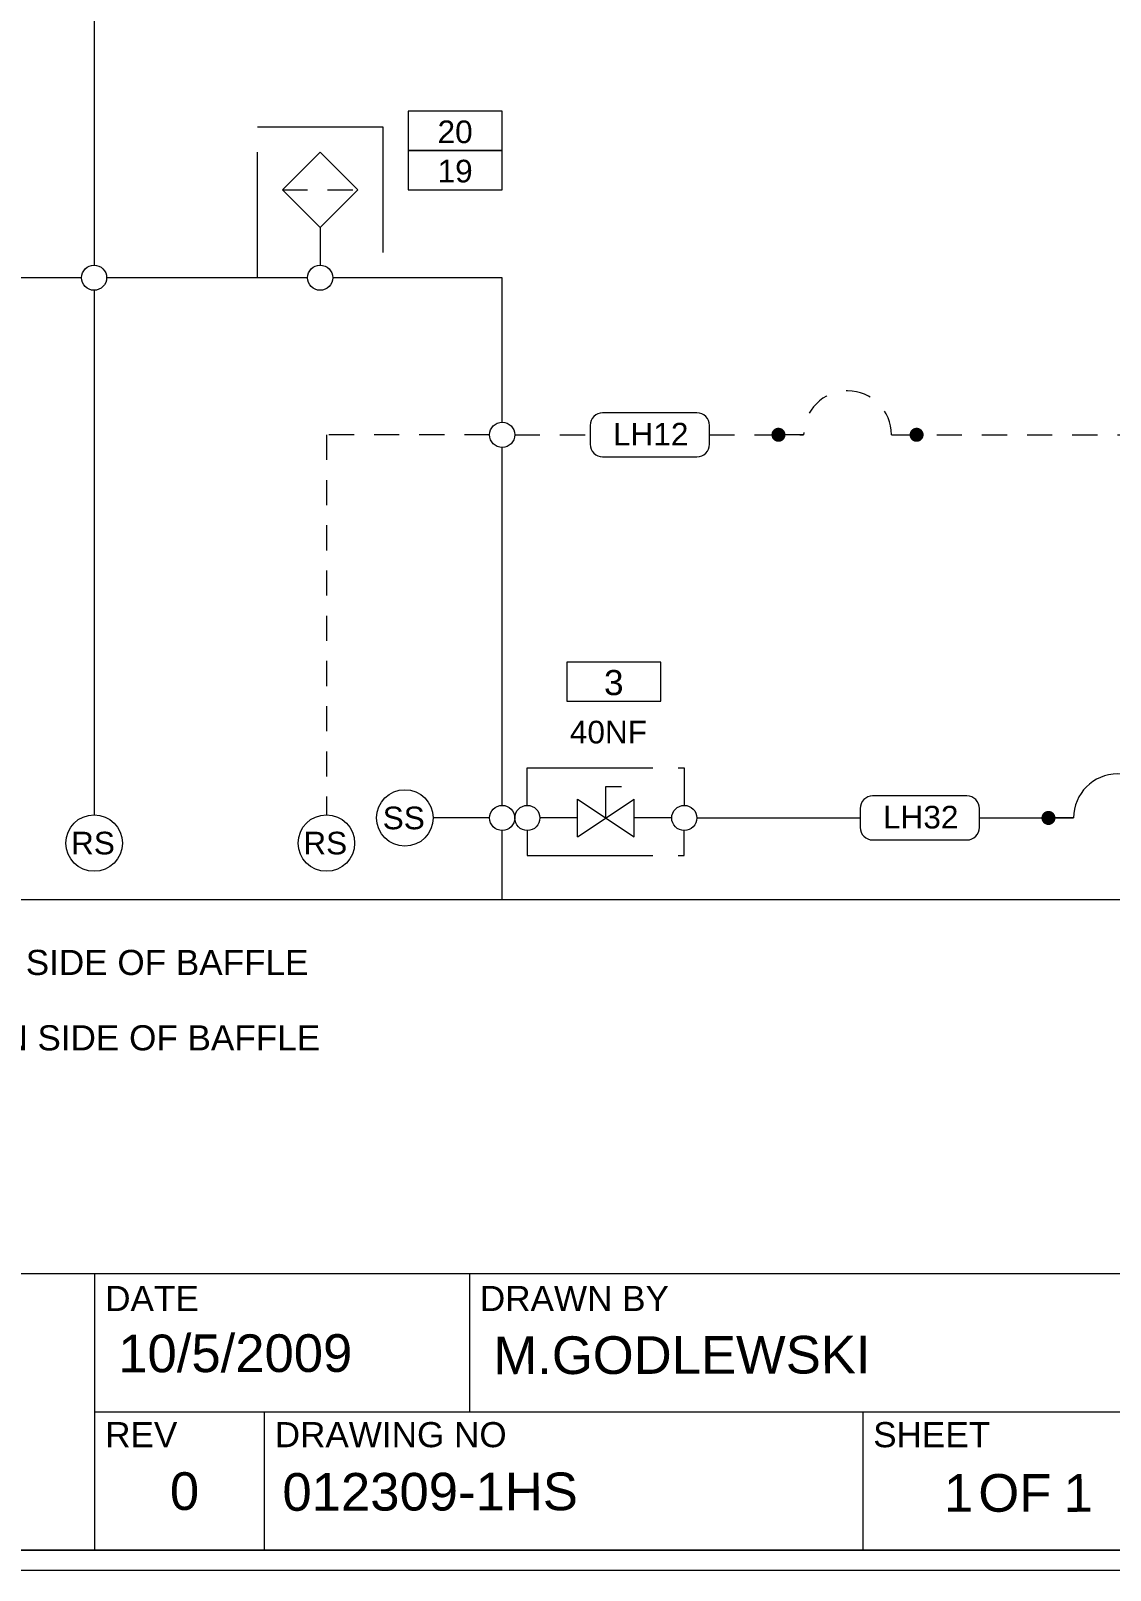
# Paper-space layout 'SHT01' of a CAD drawing. Header units: inches. Extents: x -12.2 to 20.7, y -5.9 to 15.1.
# Drawn here: x 9.47 to 14.85, y -5.87 to 1.79 of the extents above; entities that cross this region are included whole.
import ezdxf
from ezdxf.enums import TextEntityAlignment as Align

# ---------------------------------------------------------------- set-up
doc = ezdxf.new("R2010")
doc.units = ezdxf.units.IN
doc.header["$MEASUREMENT"] = 0
doc.linetypes.add('HIDDEN2', pattern=[0.1875, 0.125, -0.0625])
doc.linetypes.add('PHANTOM', pattern=[1.15, 0.625, -0.125, 0.075, -0.125, 0.075, -0.125])
doc.layers.get('0').update_dxf_attribs({"lineweight": 18})
for name, color, linetype, lineweight in [('Drain Line', 2, 'HIDDEN2', 18), ('Hyd-Symbol', 7, 'Continuous', 18), ('JMG-BORDER', 4, 'Continuous', 18), ('JMG-TITLEBLOCK', 4, 'Continuous', 18), ('Return Line', 140, 'Continuous', 18), ('Symbol border', 6, 'PHANTOM', 18), ('Text', 255, 'Continuous', 18)]:
    doc.layers.add(name, color=color, linetype=linetype, lineweight=lineweight)
doc.styles.add('Arial', font='ARIAL.TTF', dxfattribs={"height": 0.125})

# ---------------------------------------------------------------- blocks, each defined once
blk = doc.blocks.new('JMG BORDER')
at = {"layer": 'JMG-BORDER'}
blk.add_line((0.0999, 0.1), (32.8152, 0.1002), dxfattribs=at)
at = {"layer": 'JMG-BORDER', "linetype": 'Continuous'}
blk.add_line((0, 0), (32.9152, 0), dxfattribs=at)
blk = doc.blocks.new('JMGTITLEBLOCK')
at = {"layer": 'JMG-TITLEBLOCK'}
for p, q in [((32.7152, 1.3752), (0, 1.375)), ((21.9375, 0), (21.9375, 1.3751)), ((23.8024, 1.3751), (23.8024, 0.6876)), ((21.9375, 0.6876), (27.4894, 0.6876)), ((22.7812, 0.6876), (22.7812, 0)), ((25.7599, 0.6876), (25.7599, 0)), ((32.7152, 0), (0, 0))]:
    blk.add_line(p, q, dxfattribs=at)
at = {"layer": 'JMG-TITLEBLOCK', "style": 'Arial'}
blk.add_text('OF', height=0.1875, dxfattribs=at).set_placement((26.3351, 0.1908))
at = {"layer": 'JMG-TITLEBLOCK', "char_height": 0.125, "attachment_point": 1, "style": 'Arial'}
for s, insert, width in [('DATE', (21.9896, 1.3144), 2.020938), ('DRAWN BY', (23.8545, 1.3144), 2.020938), ('REV', (21.9896, 0.6369), 0.600544), ('DRAWING NO', (22.8334, 0.6369), 1.750261), ('SHEET', (25.812, 0.6368), 0.908119)]:
    blk.add_mtext(s, dxfattribs=dict(at, insert=insert, width=width))
at = {"layer": 'Text', "char_height": 0.1875, "rotation": 0.125, "style": 'Arial'}
for s, insert, width, attachment_point in [('10/5/2009', (22.0541, 1.0718), 1.596884, 1), ('M.GODLEWSKI', (23.9214, 1.0625), 3.439364, 1), ('0', (22.3844, 0.2922), 0.664964, 5), ('012309-1HS', (22.8714, 0.3828), 2.789465, 1), ('1', (26.7597, 0.3777), 0.550778, 1)]:
    blk.add_mtext(s, dxfattribs=dict(at, insert=insert, width=width, attachment_point=attachment_point))
at = {"layer": 'Text', "style": 'Arial'}
blk.add_attdef('SHT', text='', height=0.1875, dxfattribs=at).set_placement((26.3095, 0.1904), align=Align.RIGHT)

psp = doc.layouts.new('SHT01')

# ---------------------------------------------------------------- linework, layer by layer
for p, q in [((9.7255, 0.5574), (8.0067, 0.5574)), ((10.8505, 0.5574), (9.8505, 0.5574)), ((11.8192, 0.5574), (10.9755, 0.5574)), ((11.8192, -0.1614), (11.8192, 0.5574)), ((11.8192, -2.0676), (11.8192, -0.2864)), ((12.3349, -2.1301), (12.3349, -1.9739)), ((12.3349, -1.9739), (12.413, -1.9739)), ((12.1942, -2.2239), (12.1942, -2.0364)), ((12.1942, -2.0364), (12.4755, -2.2239)), ((12.1942, -2.2239), (12.4755, -2.0364)), ((12.4755, -2.2239), (12.4755, -2.0364)), ((11.8192, -2.5364), (11.8192, -2.1926)), ((4.8817, -2.5364), (18.6005, -2.5364))]:
    psp.add_line(p, q)
at = {"const_width": 0.035}
for points in [[(13.1767, -0.2239, 1), (13.2117, -0.2239, 1)], [(13.8642, -0.2239, 1), (13.8992, -0.2239, 1)], [(14.5205, -2.1301, 1), (14.5555, -2.1301, 1)]]:
    psp.add_lwpolyline(points, format="xyb", close=True, dxfattribs=at)
for centre in [(9.788, 0.5574), (10.913, 0.5574), (11.8192, -0.2239), (11.8192, -2.1301), (11.9442, -2.1301), (12.7255, -2.1301)]:
    psp.add_circle(centre, 0.0625)
at = {"layer": 'Drain Line', "linetype": 'HIDDEN2', "lineweight": 13}
for p, q in [((11.7567, -0.2239), (10.9442, -0.2239)), ((10.9442, -0.2239), (10.9442, -2.1145)), ((11.8817, -0.2239), (12.2567, -0.2239)), ((12.8507, -0.2239), (13.3192, -0.2239)), ((13.3192, -0.2239), (13.1942, -0.2239)), ((13.7567, -0.2239), (15.6942, -0.2239)), ((13.7567, -0.2239), (13.8817, -0.2239))]:
    psp.add_line(p, q, dxfattribs=at)
psp.add_arc((13.538, -0.2239), 0.2188, 0, 180, dxfattribs=at)
at = {"layer": 'Hyd-Symbol', "lineweight": 13}
for p, q in [((10.7255, 0.9949), (10.913, 1.1824)), ((11.1005, 0.9949), (10.913, 1.1824)), ((10.913, 0.8074), (10.7255, 0.9949)), ((10.913, 0.8074), (11.1005, 0.9949)), ((10.913, 0.8074), (10.913, 0.6199))]:
    psp.add_line(p, q, dxfattribs=at)
at = {"layer": 'Hyd-Symbol', "linetype": 'HIDDEN2', "lineweight": 13}
psp.add_line((10.7255, 0.9949), (11.1005, 0.9949), dxfattribs=at)
at = {"layer": 'Hyd-Symbol'}
for p, q in [((12.1942, -2.1301), (12.0067, -2.1301)), ((12.663, -2.1301), (12.4755, -2.1301))]:
    psp.add_line(p, q, dxfattribs=at)
at = {"layer": 'Hyd-Symbol', "lineweight": 13}
for centre in [(11.3349, -2.1301), (9.788, -2.2551), (10.9442, -2.2551)]:
    psp.add_circle(centre, 0.1406, dxfattribs=at)
at = {"layer": 'Return Line', "linetype": 'Continuous', "lineweight": 13}
for p, q in [((9.788, 5.4324), (9.788, 0.6199)), ((9.788, 0.4949), (9.788, -2.1145)), ((11.7567, -2.1301), (11.4755, -2.1301)), ((12.788, -2.1301), (13.6005, -2.1301)), ((14.1945, -2.1301), (14.663, -2.1301)), ((14.663, -2.1301), (14.538, -2.1301))]:
    psp.add_line(p, q, dxfattribs=at)
psp.add_arc((14.8817, -2.1301), 0.2188, 0, 180, dxfattribs=at)
at = {"layer": 'Symbol border'}
for p, q in [((10.6005, 0.5574), (10.6005, 1.3074)), ((10.6005, 1.3074), (11.2255, 1.3074)), ((11.2255, 1.3074), (11.2255, 0.5574)), ((10.8505, 0.5574), (10.6005, 0.5574)), ((11.2255, 0.5574), (10.9755, 0.5574)), ((11.9442, -2.0676), (11.9442, -1.8801)), ((11.9442, -1.8801), (12.7255, -1.8801)), ((12.7255, -1.8801), (12.7255, -2.0676)), ((11.9442, -2.1926), (11.9442, -2.3176)), ((12.7255, -2.3176), (12.7255, -2.1926)), ((11.9442, -2.3176), (12.7255, -2.3176))]:
    psp.add_line(p, q, dxfattribs=at)
at = {"layer": 'Text'}
for points in [[(11.3505, 1.1902), (11.8192, 1.1902), (11.8192, 1.3855), (11.3505, 1.3855)], [(11.3505, 0.9949), (11.8192, 0.9949), (11.8192, 1.1902), (11.3505, 1.1902)], [(12.1401, -1.5499), (12.6089, -1.5499), (12.6089, -1.3546), (12.1401, -1.3546)]]:
    psp.add_lwpolyline(points, close=True, dxfattribs=at)
for points in [[(12.3192, -0.1145, 0.414214), (12.2567, -0.177), (12.2567, -0.2708, 0.414214), (12.3192, -0.3333), (12.7882, -0.3333, 0.414214), (12.8507, -0.2708), (12.8507, -0.177, 0.414214), (12.7882, -0.1145)], [(13.663, -2.0208, 0.414214), (13.6005, -2.0833), (13.6005, -2.177, 0.414214), (13.663, -2.2395), (14.132, -2.2395, 0.414214), (14.1945, -2.177), (14.1945, -2.0833, 0.414214), (14.132, -2.0208)]]:
    psp.add_lwpolyline(points, format="xyb", close=True, dxfattribs=at)

# ---------------------------------------------------------------- block references
at = {"layer": 'JMG-TITLEBLOCK'}
psp.add_blockref('JMG BORDER', (-12.2463, -5.8727), dxfattribs=at)
psp.add_blockref('JMGTITLEBLOCK', (-12.1463, -5.7726), dxfattribs=at).add_auto_attribs({'SHT': '1'})

# ---------------------------------------------------------------- texts
at = {"style": 'Arial'}
for s, p in [('= LINE TERMINATES ON RETURN SIDE OF BAFFLE', (6.6005, -2.9114)), ('= LINE TERMINATES ON SUCTION SIDE OF BAFFLE', (6.6005, -3.2864))]:
    psp.add_text(s, height=0.125, dxfattribs=at).set_placement(p)
at = {"layer": 'Text', "style": 'Arial'}
psp.add_text('40NF', height=0.1125, dxfattribs=at).set_placement((12.1557, -1.7592))
for s, p in [('SS', (11.3291, -2.1301)), ('RS', (9.7823, -2.2551)), ('RS', (10.9385, -2.2551))]:
    psp.add_text(s, height=0.1125, dxfattribs=at).set_placement(p, align=Align.MIDDLE)
at = {"layer": 'Text', "width": 0.390625, "attachment_point": 5, "style": 'Arial'}
for s, insert, char_height in [('20', (11.5849, 1.2826), 0.1125), ('19', (11.5849, 1.0873), 0.1125), ('LH12', (12.5584, -0.2207), 0.1125), ('3', (12.3745, -1.4575), 0.125), ('LH32', (13.9022, -2.1269), 0.1125)]:
    psp.add_mtext(s, dxfattribs=dict(at, insert=insert, char_height=char_height))

doc.saveas('drawing.dxf')
